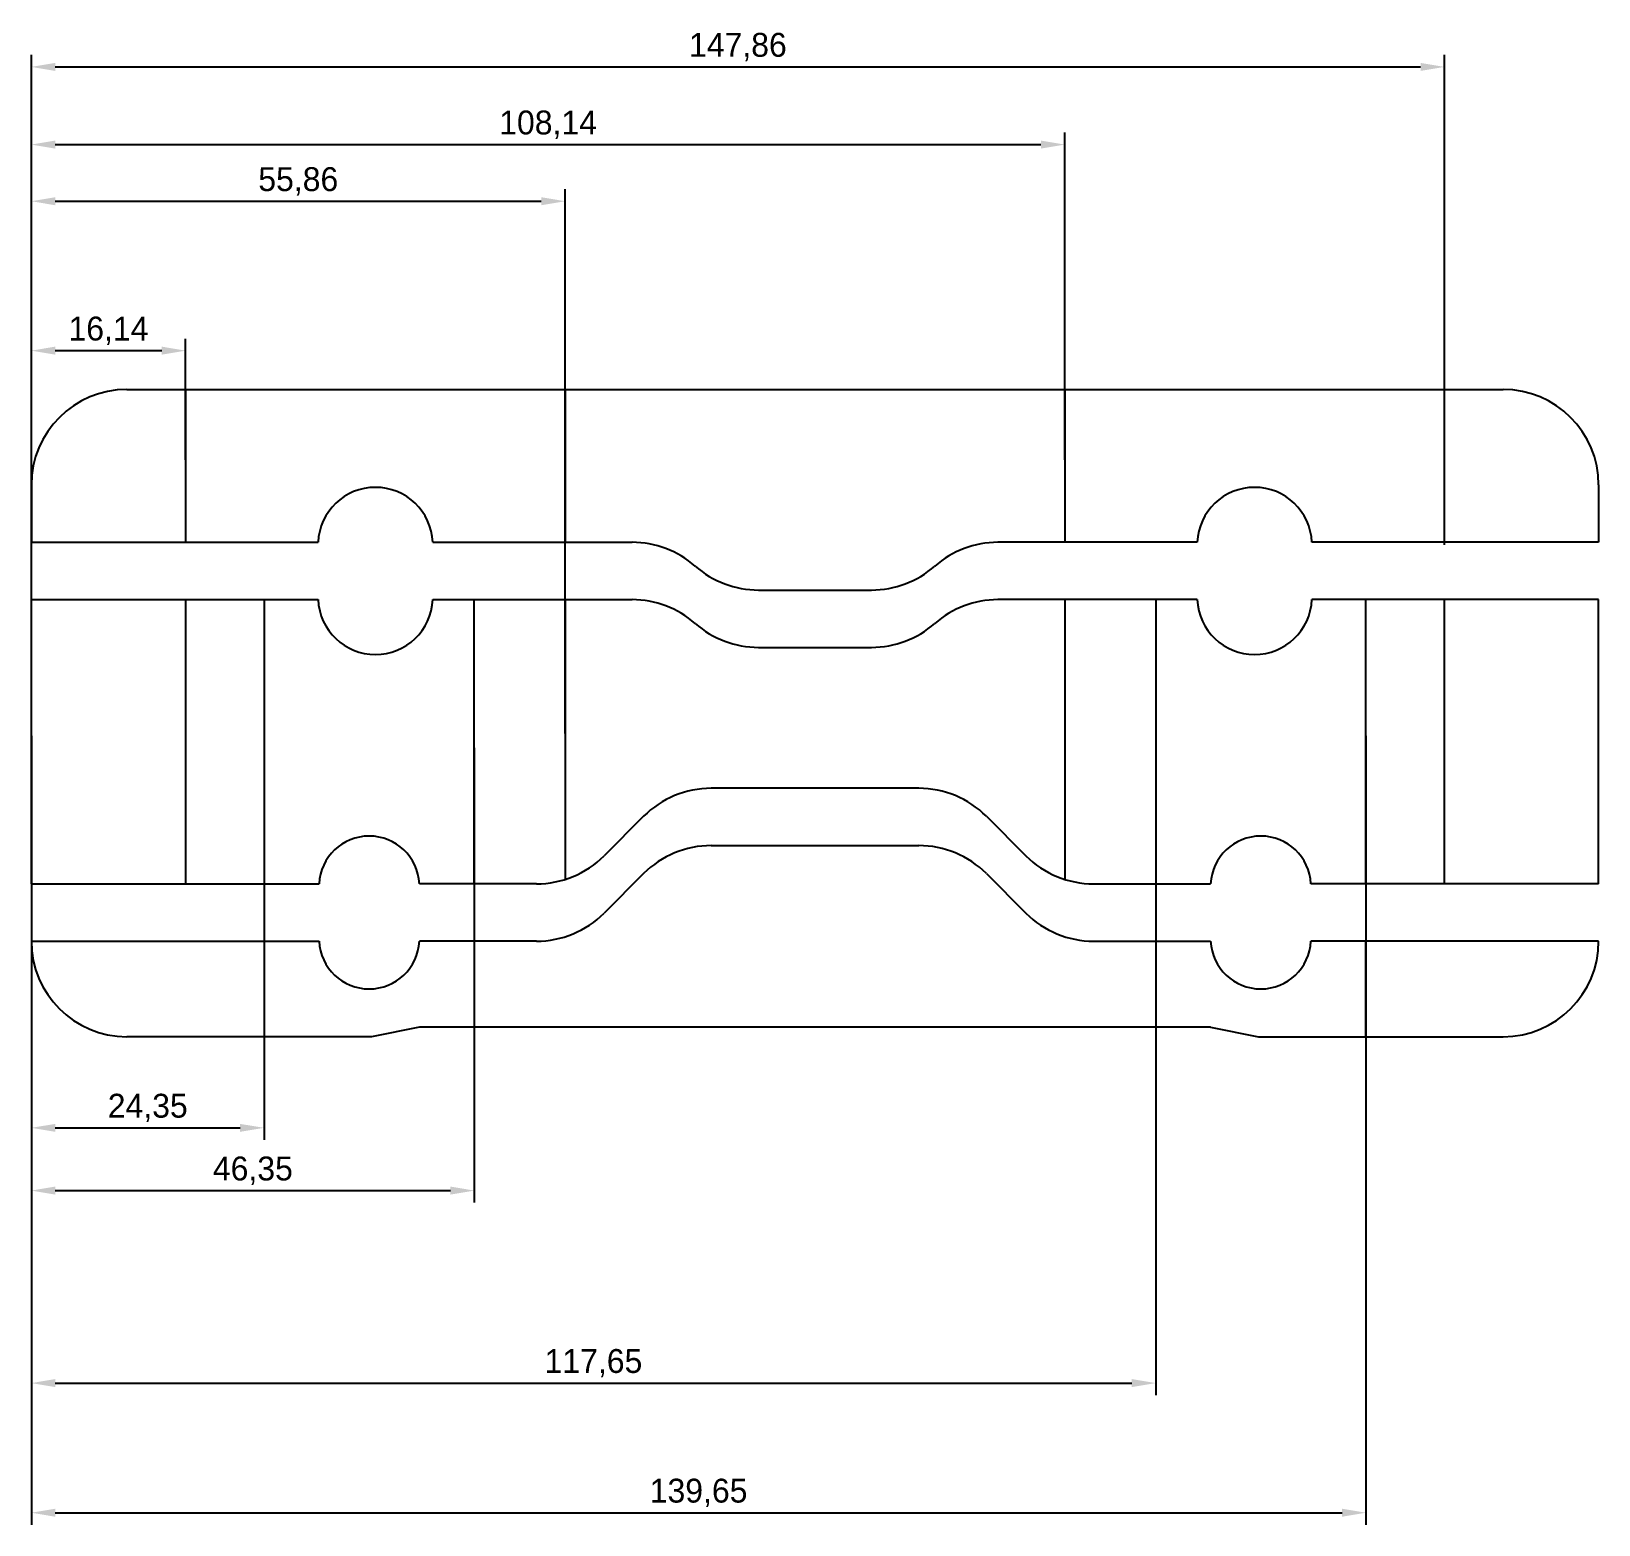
# Model space of a CAD drawing. Header units: millimetres. Extents: x -82 to 82, y -51 to 105.
import ezdxf

# ---------------------------------------------------------------- set-up
doc = ezdxf.new("R2010")
doc.units = ezdxf.units.MM
for name, color, linetype in [('BottomLayer', 5, 'Continuous'), ('Mechanical8', 56, 'Continuous'), ('MultiLayer', 9, 'Continuous')]:
    doc.layers.add(name, color=color, linetype=linetype)
doc.dimstyles.new('ISO-25', dxfattribs={"dimtxt": 2.5, "dimasz": 2.5, "dimexe": 1.25, "dimexo": 0.625, "dimtad": 1, "dimtxsty": 'Standard', "dimcen": 2.5, "dimadec": 0, "dimazin": 0, "dimtfac": 1, "dimtmove": 0, "dimatfit": 3, "dimfxl": 1, "dimarcsym": 0})

# ---------------------------------------------------------------- blocks, each defined once
blk = doc.blocks.new('*D1')
at = {"color": 0, "lineweight": -2}
for p, q in [((-82, 55.38), (-82, 73.06)), ((-65.86, 60.38), (-65.86, 73.06)), ((-79.5, 71.81), (-68.36, 71.81))]:
    blk.add_line(p, q, dxfattribs=at)
at = {"color": 0}
for points in [[(-79.5, 72.23), (-79.5, 71.39), (-82, 71.81)], [(-68.36, 71.39), (-68.36, 72.23), (-65.86, 71.81)]]:
    blk.add_solid(points, dxfattribs=at)
at = {"layer": 'Defpoints', "color": 0}
for p in [(-65.86, 71.81), (-65.86, 59.75), (-82, 54.75)]:
    blk.add_point(p, dxfattribs=at)
at = {"color": 0, "insert": (-73.93, 73.89), "char_height": 2.5, "attachment_point": 5}
blk.add_mtext('16,14', dxfattribs=at)
blk = doc.blocks.new('*D2')
at = {"color": 0, "lineweight": -2}
for p, q in [((-82, 30.25), (-82, -10.79)), ((-57.65, 30.25), (-57.65, -10.79)), ((-79.5, -9.54), (-60.15, -9.54))]:
    blk.add_line(p, q, dxfattribs=at)
at = {"color": 0}
for points in [[(-79.5, -9.13), (-79.5, -9.96), (-82, -9.54)], [(-60.15, -9.96), (-60.15, -9.13), (-57.65, -9.54)]]:
    blk.add_solid(points, dxfattribs=at)
at = {"layer": 'Defpoints', "color": 0}
for p in [(-82, 30.88), (-57.65, 30.88), (-57.65, -9.54)]:
    blk.add_point(p, dxfattribs=at)
at = {"color": 0, "insert": (-69.82, -7.46), "char_height": 2.5, "attachment_point": 5}
blk.add_mtext('24,35', dxfattribs=at)
blk = doc.blocks.new('*D3')
at = {"color": 0, "lineweight": -2}
for p, q in [((-82, 30.25), (-82, -17.36)), ((-35.65, 30.25), (-35.65, -17.36)), ((-79.5, -16.11), (-38.15, -16.11))]:
    blk.add_line(p, q, dxfattribs=at)
at = {"color": 0}
for points in [[(-79.5, -15.69), (-79.5, -16.53), (-82, -16.11)], [(-38.15, -16.53), (-38.15, -15.69), (-35.65, -16.11)]]:
    blk.add_solid(points, dxfattribs=at)
at = {"layer": 'Defpoints', "color": 0}
for p in [(-82, 30.88), (-35.65, 30.88), (-35.65, -16.11)]:
    blk.add_point(p, dxfattribs=at)
at = {"color": 0, "insert": (-58.82, -14.03), "char_height": 2.5, "attachment_point": 5}
blk.add_mtext('46,35', dxfattribs=at)
blk = doc.blocks.new('*D4')
at = {"color": 0, "lineweight": -2}
for p, q in [((-82, 31.5), (-82, 88.7)), ((-26.14, 31.73), (-26.14, 88.7)), ((-79.5, 87.45), (-28.64, 87.45))]:
    blk.add_line(p, q, dxfattribs=at)
at = {"color": 0}
for points in [[(-79.5, 87.87), (-79.5, 87.03), (-82, 87.45)], [(-28.64, 87.03), (-28.64, 87.87), (-26.14, 87.45)]]:
    blk.add_solid(points, dxfattribs=at)
at = {"layer": 'Defpoints', "color": 0}
for p in [(-26.14, 87.45), (-82, 30.88), (-26.14, 31.1)]:
    blk.add_point(p, dxfattribs=at)
at = {"color": 0, "insert": (-54.07, 89.53), "char_height": 2.5, "attachment_point": 5}
blk.add_mtext('55,86', dxfattribs=at)
blk = doc.blocks.new('*D5')
at = {"color": 0, "lineweight": -2}
for p, q in [((-82, 32.12), (-82, 94.63)), ((26.14, 60.38), (26.14, 94.63)), ((-79.5, 93.38), (23.64, 93.38))]:
    blk.add_line(p, q, dxfattribs=at)
at = {"color": 0}
for points in [[(-79.5, 93.8), (-79.5, 92.96), (-82, 93.38)], [(23.64, 92.96), (23.64, 93.8), (26.14, 93.38)]]:
    blk.add_solid(points, dxfattribs=at)
at = {"layer": 'Defpoints', "color": 0}
for p in [(26.14, 93.38), (26.14, 59.75), (-82, 31.5)]:
    blk.add_point(p, dxfattribs=at)
at = {"color": 0, "insert": (-27.93, 95.46), "char_height": 2.5, "attachment_point": 5}
blk.add_mtext('108,14', dxfattribs=at)
blk = doc.blocks.new('*D6')
at = {"color": 0, "lineweight": -2}
for p, q in [((-82, 30.25), (-82, -37.51)), ((35.65, 30.12), (35.65, -37.51)), ((-79.5, -36.26), (33.15, -36.26))]:
    blk.add_line(p, q, dxfattribs=at)
at = {"color": 0}
for points in [[(-79.5, -35.84), (-79.5, -36.68), (-82, -36.26)], [(33.15, -36.68), (33.15, -35.84), (35.65, -36.26)]]:
    blk.add_solid(points, dxfattribs=at)
at = {"layer": 'Defpoints', "color": 0}
for p in [(-82, 30.88), (35.65, 30.75), (35.65, -36.26)]:
    blk.add_point(p, dxfattribs=at)
at = {"color": 0, "insert": (-23.18, -34.18), "char_height": 2.5, "attachment_point": 5}
blk.add_mtext('117,65', dxfattribs=at)
blk = doc.blocks.new('*D7')
at = {"color": 0, "lineweight": -2}
for p, q in [((-82, 31.5), (-82, -51.08)), ((57.65, 31.5), (57.65, -51.08)), ((-79.5, -49.83), (55.15, -49.83))]:
    blk.add_line(p, q, dxfattribs=at)
at = {"color": 0}
for points in [[(-79.5, -49.41), (-79.5, -50.25), (-82, -49.83)], [(55.15, -50.25), (55.15, -49.41), (57.65, -49.83)]]:
    blk.add_solid(points, dxfattribs=at)
at = {"layer": 'Defpoints', "color": 0}
for p in [(-82, 32.12), (57.65, 32.12), (57.65, -49.83)]:
    blk.add_point(p, dxfattribs=at)
at = {"color": 0, "insert": (-12.18, -47.75), "char_height": 2.5, "attachment_point": 5}
blk.add_mtext('139,65', dxfattribs=at)
blk = doc.blocks.new('*D8')
at = {"color": 0, "lineweight": -2}
for p, q in [((-82, 52.38), (-82, 102.76)), ((65.86, 52.38), (65.86, 102.76)), ((-79.5, 101.51), (63.36, 101.51))]:
    blk.add_line(p, q, dxfattribs=at)
at = {"color": 0}
for points in [[(-79.5, 101.93), (-79.5, 101.09), (-82, 101.51)], [(63.36, 101.09), (63.36, 101.93), (65.86, 101.51)]]:
    blk.add_solid(points, dxfattribs=at)
at = {"layer": 'Defpoints', "color": 0}
for p in [(65.86, 101.51), (-82, 51.75), (65.86, 51.75)]:
    blk.add_point(p, dxfattribs=at)
at = {"color": 0, "insert": (-8.07, 103.59), "char_height": 2.5, "attachment_point": 5}
blk.add_mtext('147,86', dxfattribs=at)

msp = doc.modelspace()

# ---------------------------------------------------------------- linework, layer by layer
for p, q in [((-65.86, 67.75), (-65.86, 51.75)), ((-26.145, 67.75), (-26.145, 51.75)), ((26.14, 67.75), (26.14, 51.75)), ((65.86, 51.5), (65.86, 67.75)), ((-65.86, 45.75), (-65.86, 16)), ((-57.647, 45.75), (-57.647, 16)), ((-35.647, 16), (-35.647, 45.75)), ((-26.145, 45.75), (-26.145, 16.46)), ((26.14, 45.75), (26.14, 16.461)), ((35.647, 45.75), (35.647, 15.747)), ((57.647, 16), (57.647, 45.75)), ((65.86, 16), (65.86, 45.75)), ((-57.647, 10), (-57.647, 0)), ((-35.647, 10), (-35.647, 1)), ((35.647, 10), (35.647, 1)), ((57.647, 0), (57.647, 10))]:
    msp.add_line(p, q)
at = {"layer": 'BottomLayer'}
for p, q in [((-72, 67.75), (72, 67.75)), ((-82, 57.75), (-82, 51.75)), ((82, 57.75), (82, 51.75)), ((-82, 51.75), (-51.995, 51.75)), ((-40.005, 51.75), (-19.142, 51.75)), ((40.005, 51.75), (19.142, 51.75)), ((82, 51.75), (51.995, 51.75)), ((-5.913, 46.75), (5.913, 46.75))]:
    msp.add_line(p, q, dxfattribs=at)
for centre, radius, start, end in [((-72, 57.75), 10, 90, 180), ((72, 57.75), 10, 0, 90), ((-46, 51.5), 6, 2.38802, 177.61198), ((46, 51.5), 6, 2.38802, 177.61198), ((-19.142, 41.75), 10, 48.59038, 90), ((19.142, 41.75), 10, 90, 131.40962), ((-5.913, 56.75), 10, 228.59038, 270), ((5.913, 56.75), 10, 270, 311.40962)]:
    msp.add_arc(centre, radius, start, end, dxfattribs=at)
at = {"layer": 'Mechanical8'}
for p, q in [((-82, 16), (-82, 45.75)), ((-82, 45.75), (-51.995, 45.75)), ((-40.005, 45.75), (-19.142, 45.75)), ((40.005, 45.75), (19.142, 45.75)), ((82, 45.75), (51.995, 45.75)), ((82, 16), (82, 45.75)), ((-5.913, 40.75), (5.913, 40.75)), ((10.858, 26), (-10.858, 26)), ((-17.929, 23.071), (-22.071, 18.929)), ((17.929, 23.071), (22.071, 18.929)), ((-82, 16), (-51.894, 16)), ((-29.142, 16), (-41.4, 16)), ((29.142, 16), (41.4, 16)), ((82, 16), (51.894, 16))]:
    msp.add_line(p, q, dxfattribs=at)
for centre, radius, start, end in [((-46, 46), 6, 182.38802, 357.61198), ((-19.142, 35.75), 10, 48.59038, 90), ((19.142, 35.75), 10, 90, 131.40962), ((46, 46), 6, 182.38802, 357.61198), ((-5.913, 50.75), 10, 228.59038, 270), ((5.913, 50.75), 10, 270, 311.40962), ((-10.858, 16), 10, 90, 135), ((10.858, 16), 10, 45, 90), ((-46.647, 15.747), 5.253, 2.76188, 177.23812), ((46.647, 15.747), 5.253, 2.76188, 177.23812), ((-29.142, 26), 10, 270, 315), ((29.142, 26), 10, 225, 270)]:
    msp.add_arc(centre, radius, start, end, dxfattribs=at)
at = {"layer": 'MultiLayer'}
for p, q in [((-10.858, 20), (10.858, 20)), ((-17.929, 17.071), (-22.071, 12.929)), ((17.929, 17.071), (22.071, 12.929)), ((-82, 10), (-51.894, 10)), ((-82, 10), (-51.894, 10)), ((-29.142, 10), (-41.4, 10)), ((29.142, 10), (41.4, 10)), ((82, 10), (51.894, 10)), ((82, 10), (51.894, 10)), ((-46.4, 0), (-72, 0)), ((-41.4, 1), (-46.4, 0)), ((41.4, 1), (-41.4, 1)), ((41.4, 1), (46.4, 0)), ((46.4, 0), (72, 0))]:
    msp.add_line(p, q, dxfattribs=at)
for centre, radius, start, end in [((-10.858, 10), 10, 90, 135), ((10.858, 10), 10, 45, 90), ((-29.142, 20), 10, 270, 315), ((29.142, 20), 10, 225, 270), ((-72, 10), 10, 180, 270), ((-46.647, 10.253), 5.253, 182.76188, 357.23812), ((-46.647, 10.253), 5.253, 182.76188, 357.23812), ((46.647, 10.253), 5.253, 182.76188, 357.23812), ((46.647, 10.253), 5.253, 182.76188, 357.23812), ((72, 10), 10, 270, 0)]:
    msp.add_arc(centre, radius, start, end, dxfattribs=at)

# ---------------------------------------------------------------- dimensions: what is measured, and where the dimension line sits
for base, p1, p2, picture, middle in [((65.86, 101.51), (-82, 51.75), (65.86, 51.75), '*D8', (-8.07, 103.594)), ((26.14, 93.381), (-82, 31.5), (26.14, 59.75), '*D5', (-27.93, 95.464)), ((-26.1446, 87.45), (-82, 30.875), (-26.1446, 31.1049), '*D4', (-54.0723, 89.5333)), ((-65.86, 71.809), (-82, 54.75), (-65.86, 59.75), '*D1', (-73.93, 73.892)), ((57.647, -49.829), (-82, 32.125), (57.647, 32.125), '*D7', (-12.176, -47.746)), ((-35.647, -16.11), (-82, 30.875), (-35.647, 30.875), '*D3', (-58.824, -14.026))]:
    dim = msp.add_linear_dim(base=base, p1=p1, p2=p2, dimstyle='ISO-25')
    dim.commit()
    dim.dimension.update_dxf_attribs({"geometry": picture, "text_midpoint": middle})
for base, p2, picture, middle in [((-57.647, -9.543), (-57.647, 30.875), '*D2', (-69.824, -9.543)), ((35.647, -36.261), (35.647, 30.748), '*D6', (-23.176, -36.261))]:
    dim = msp.add_linear_dim(base=base, p1=(-82, 30.875), p2=p2, dimstyle='ISO-25')
    dim.commit()
    dim.dimension.update_dxf_attribs({"geometry": picture, "text_midpoint": middle, "dimtype": 160})

doc.saveas('drawing.dxf')
